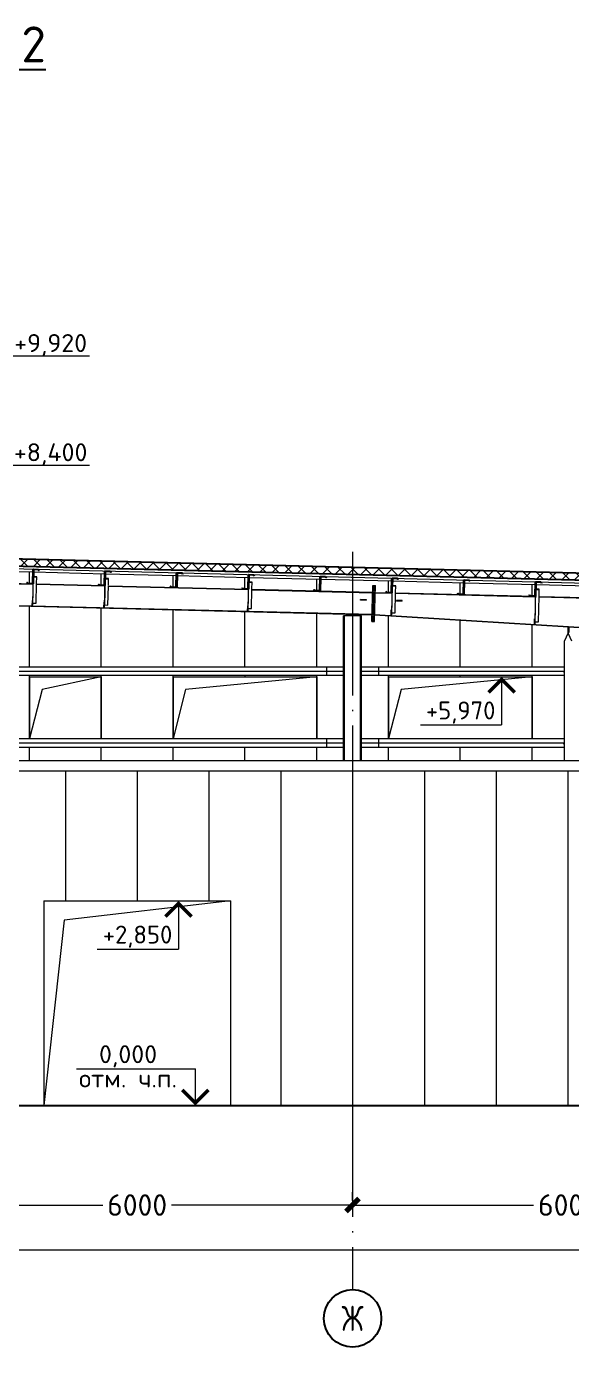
# Model space of a CAD drawing. Extents: x -965262 to 1142518, y -357520 to 71675.
# Drawn here: x -299888 to -292296, y -198866 to -180474 of the extents above; entities that cross this region are included whole.
import ezdxf

# ---------------------------------------------------------------- set-up
doc = ezdxf.new("R2010")
doc.units = 0
doc.header["$LTSCALE"] = 10
doc.linetypes.add('DOTE', pattern=[2.42, 2, -0.2, 0.02, -0.2])
doc.layers.get('0').update_dxf_attribs({"linetype": 'CONTINUOUS', "lineweight": 30})
doc.layers.get('Defpoints').update_dxf_attribs({"linetype": 'CONTINUOUS'})
doc.layers.add('DOTE', color=7, linetype='DOTE', lineweight=9)
doc.styles.add('GOST 2.304', font='isocpeur.ttf', dxfattribs={"width": 0.75, "height": 250})
doc.styles.get("Standard").update_dxf_attribs({"font": 'isocpeur.ttf', "height": 300})
doc.dimstyles.get("Standard").update_dxf_attribs({"dimscale": 100, "dimtxt": 300, "dimasz": 1.8, "dimexe": 1.8, "dimexo": 0.625, "dimgap": 0.9, "dimtad": 0, "dimdec": 0, "dimzin": 0, "dimdsep": 46, "dimtxsty": 'Standard', "dimblk": 'ARCHTICK', "dimcen": 0.9, "dimclrd": 256, "dimclre": 256, "dimclrt": 256, "dimadec": 0, "dimazin": 0, "dimtfac": 1, "dimtdec": 0, "dimtofl": 0, "dimtmove": 0, "dimatfit": 3, "dimfxl": 1, "dimtolj": 1, "dimtzin": 0, "dimlwd": 15, "dimlwe": 15, "dimarcsym": 0})

# ---------------------------------------------------------------- blocks, each defined once
blk = doc.blocks.new('Ось7')
at = {"lineweight": 15}
for p, q in [((1026657, 203922), (1026660, 204054)), ((1026660, 204054), (1026669, 204054)), ((1026669, 204054), (1026666, 203921)), ((1028195, 203883), (1028198, 204015)), ((1028198, 204015), (1028207, 204015)), ((1028207, 204015), (1028204, 203883)), ((1025192, 203806), (1026653, 203769)), ((1025884, 203779), (1026653, 203760)), ((1026657, 203922), (1026643, 203362)), ((1026647, 203308), (1026663, 203917)), ((1026655, 203871), (1026661, 203871)), ((1026666, 203921), (1026657, 203922)), ((1026663, 203917), (1026666, 203917)), ((1026733, 203920), (1026666, 203921)), ((1026666, 203917), (1026733, 203916)), ((1026719, 203353), (1026730, 203767)), ((1026729, 203758), (1028191, 203722)), ((1026730, 203775), (1026733, 203920)), ((1026730, 203767), (1028191, 203731)), ((1028195, 203883), (1028181, 203324)), ((1028185, 203269), (1028201, 203879)), ((1028193, 203832), (1028199, 203832)), ((1028204, 203883), (1028195, 203883)), ((1028201, 203879), (1028204, 203879)), ((1028271, 203881), (1028204, 203883)), ((1028204, 203879), (1028271, 203877)), ((1028257, 203314), (1028268, 203729)), ((1028268, 203737), (1028271, 203881)), ((1028268, 203729), (1031267, 203654)), ((1029729, 203692), (1029736, 203977)), ((1029736, 203977), (1029745, 203977)), ((1029745, 203977), (1029738, 203692)), ((1031271, 203806), (1031257, 203247)), ((1031261, 203193), (1031277, 203802)), ((1031269, 203756), (1031275, 203755)), ((1031271, 203806), (1031274, 203939)), ((1031280, 203806), (1031271, 203806)), ((1031274, 203939), (1031283, 203938)), ((1031277, 203802), (1031280, 203802)), ((1031283, 203938), (1031280, 203806)), ((1031347, 203805), (1031280, 203806)), ((1031280, 203802), (1031347, 203800)), ((1031344, 203660), (1031347, 203805)), ((1032805, 203616), (1032812, 203900)), ((1032812, 203900), (1032821, 203900)), ((1032821, 203900), (1032814, 203615)), ((1033912, 202963), (1033931, 203732)), ((1033931, 203732), (1033959, 203731)), ((1033940, 202962), (1033959, 203731)), ((1033940, 202962), (1033959, 203731)), ((1033959, 203731), (1033987, 203730)), ((1033968, 202961), (1033987, 203730)), ((1034346, 203730), (1034332, 203157)), ((1034346, 203730), (1034350, 203862)), ((1034356, 203729), (1034346, 203730)), ((1034350, 203862), (1034359, 203862)), ((1034359, 203862), (1034356, 203729)), ((1034423, 203728), (1034356, 203729)), ((1034420, 203583), (1034423, 203728)), ((1035881, 203539), (1035888, 203823)), ((1035888, 203823), (1035897, 203823)), ((1035897, 203823), (1035890, 203539)), ((1037422, 203653), (1037426, 203785)), ((1037426, 203785), (1037435, 203785)), ((1037435, 203785), (1037432, 203652)), ((1028267, 203720), (1031266, 203645)), ((1031333, 203237), (1031344, 203652)), ((1031343, 203643), (1033928, 203578)), ((1031344, 203652), (1033928, 203588)), ((1033928, 203578), (1033928, 203588)), ((1033983, 203586), (1034343, 203577)), ((1033983, 203577), (1033983, 203586)), ((1033983, 203577), (1034342, 203568)), ((1034337, 203102), (1034353, 203726)), ((1034345, 203680), (1034351, 203679)), ((1034353, 203726), (1034356, 203725)), ((1034356, 203725), (1034423, 203724)), ((1034409, 203146), (1034420, 203575)), ((1034419, 203566), (1037418, 203491)), ((1034420, 203575), (1037419, 203501)), ((1037422, 203653), (1037405, 202971)), ((1037410, 202912), (1037429, 203649)), ((1037421, 203609), (1037428, 203608)), ((1037432, 203652), (1037422, 203653)), ((1037429, 203649), (1037432, 203649)), ((1037499, 203651), (1037432, 203652)), ((1037432, 203649), (1037499, 203647)), ((1037482, 202951), (1037496, 203499)), ((1037495, 203489), (1040494, 203415)), ((1037496, 203506), (1037499, 203651)), ((1037496, 203499), (1040495, 203424)), ((1026039, 203314), (1033916, 203117)), ((1026039, 203304), (1033916, 203108)), ((1026635, 203299), (1026638, 203414)), ((1026638, 203414), (1026644, 203414)), ((1026641, 203299), (1026643, 203362)), ((1026641, 203308), (1026647, 203308)), ((1026649, 203354), (1026719, 203353)), ((1028173, 203260), (1028176, 203376)), ((1028176, 203376), (1028182, 203376)), ((1028179, 203260), (1028181, 203324)), ((1028179, 203269), (1028185, 203269)), ((1028187, 203316), (1028257, 203314)), ((1031249, 203184), (1031252, 203299)), ((1031252, 203299), (1031258, 203299)), ((1031255, 203183), (1031257, 203247)), ((1031255, 203193), (1031261, 203193)), ((1031263, 203239), (1031333, 203237)), ((1033795, 203428), (1033672, 203431)), ((1033672, 203419), (1033672, 203431)), ((1033795, 203416), (1033672, 203419)), ((1033795, 203416), (1033795, 203428)), ((1034324, 203093), (1034327, 203208)), ((1034327, 203208), (1034333, 203208)), ((1034440, 203399), (1034441, 203412)), ((1034564, 203396), (1034440, 203399)), ((1034564, 203409), (1034441, 203412)), ((1034564, 203396), (1034564, 203409)), ((1033912, 202963), (1033940, 202962)), ((1033916, 203117), (1033916, 203108)), ((1033940, 202962), (1033968, 202961)), ((1033972, 203115), (1033971, 203106)), ((1033971, 203115), (1033972, 203115)), ((1033971, 203106), (1042500, 202578)), ((1033972, 203115), (1042501, 202587)), ((1034328, 203093), (1034331, 203093)), ((1034331, 203093), (1034332, 203157)), ((1034331, 203102), (1034337, 203102)), ((1034338, 203148), (1034409, 203146)), ((1037398, 202903), (1037400, 203018)), ((1037400, 203018), (1037407, 203018)), ((1037401, 202903), (1037404, 202903)), ((1037404, 202903), (1037405, 202971)), ((1037404, 202912), (1037410, 202912)), ((1037411, 202953), (1037482, 202951))]:
    blk.add_line(p, q, dxfattribs=at)
blk = doc.blocks.new('zz')
at = {"lineweight": 15}
for p, q in [((928572, 205002), (930093, 204964)), ((930110, 204964), (931631, 204926)), ((931648, 204926), (933169, 204888)), ((933186, 204887), (934707, 204849)), ((934724, 204849), (936245, 204811)), ((936262, 204811), (937791, 204773)), ((937808, 204772), (939329, 204734)), ((939346, 204734), (940867, 204696)), ((940884, 204696), (942405, 204658)), ((937134, 204025), (936749, 204025)), ((936749, 200924), (936749, 204025)), ((936771, 200924), (936771, 204025)), ((936834, 204025), (936834, 204063)), ((937049, 204025), (937049, 204058)), ((937112, 200924), (937112, 204025)), ((937134, 200924), (937134, 204025)), ((941564, 203775), (941550, 203775)), ((941550, 203775), (941550, 203644)), ((941564, 203667), (941564, 203790)), ((941564, 203790), (941578, 203790)), ((941564, 203775), (941564, 203644)), ((941578, 203790), (941578, 203667)), ((941550, 203644), (941480, 203490)), ((941480, 200924), (941480, 203490)), ((941564, 203644), (941550, 203644)), ((941578, 203667), (941564, 203667)), ((941564, 203644), (941634, 203490)), ((929442, 202933), (936749, 202933)), ((936388, 202933), (936749, 202933)), ((936388, 202751), (936388, 202933)), ((937134, 202933), (937495, 202933)), ((937134, 202933), (941480, 202933)), ((937495, 202933), (937495, 202751)), ((929442, 202841), (936749, 202841)), ((929442, 202754), (936749, 202754)), ((929442, 202751), (936749, 202751)), ((936388, 202841), (936749, 202841)), ((936388, 202754), (936749, 202754)), ((936388, 202751), (936749, 202751)), ((937134, 202841), (937495, 202841)), ((937134, 202841), (941457, 202841)), ((937134, 202754), (937495, 202754)), ((937134, 202754), (941480, 202754)), ((937134, 202751), (937495, 202751)), ((937134, 202751), (941480, 202751)), ((941457, 202841), (941457, 202832)), ((941457, 202841), (941480, 202841)), ((941457, 202832), (941480, 202832)), ((929442, 201395), (936749, 201395)), ((929442, 201303), (936749, 201303)), ((929442, 201215), (936749, 201215)), ((929442, 201213), (936749, 201213)), ((936388, 201395), (936749, 201395)), ((936388, 201213), (936388, 201395)), ((936388, 201303), (936749, 201303)), ((936388, 201215), (936749, 201215)), ((936388, 201213), (936749, 201213)), ((937134, 201395), (937495, 201395)), ((937134, 201395), (941480, 201395)), ((937134, 201303), (937495, 201303)), ((937134, 201303), (941457, 201303)), ((937134, 201215), (937495, 201215)), ((937134, 201215), (941480, 201215)), ((937134, 201213), (937495, 201213)), ((937134, 201213), (941480, 201213)), ((937495, 201395), (937495, 201213)), ((941457, 201303), (941457, 201293)), ((941457, 201303), (941480, 201303)), ((941457, 201293), (941480, 201293))]:
    blk.add_line(p, q, dxfattribs=at)
blk = doc.blocks.new('_ArchTick')
at = {"color": 0, "linetype": 'ByBlock', "lineweight": 0, "const_width": 0.4}
blk.add_lwpolyline([(-0.5, -0.5), (0.5, 0.5)], dxfattribs=at)
blk = doc.blocks.new('*D71')
at = {"lineweight": 15, "transparency": 16777216}
for p, q in [((-301346, -196820), (-301346, -196702)), ((-295346, -196820), (-295346, -196702)), ((-301346, -196882), (-298826, -196882)), ((-295346, -196882), (-297866, -196882))]:
    blk.add_line(p, q, dxfattribs=at)
at = {"layer": 'Defpoints', "color": 0, "lineweight": 15, "transparency": 16777216}
for p in [(-301346, -196882, 1451), (-295346, -196882), (-295346, -196882)]:
    blk.add_point(p, dxfattribs=at)
at = {"lineweight": 15, "transparency": 16777216, "xscale": 180, "yscale": 180, "zscale": 180, "rotation": 180}
blk.add_blockref('_ArchTick', (-301346, -196882), dxfattribs=at)
at = {"lineweight": 15, "transparency": 16777216, "xscale": 180, "yscale": 180, "zscale": 180}
blk.add_blockref('_ArchTick', (-295346, -196882), dxfattribs=at)
at = {"lineweight": 15, "transparency": 16777216, "insert": (-298346, -196882), "char_height": 300, "attachment_point": 5}
blk.add_mtext('\\A1;6000', dxfattribs=at)
blk = doc.blocks.new('*D73')
at = {"lineweight": 15, "transparency": 16777216}
for p, q in [((-295346, -196820), (-295346, -196702)), ((-289346, -196820), (-289346, -196702)), ((-295346, -196882), (-292826, -196882)), ((-289346, -196882), (-291866, -196882))]:
    blk.add_line(p, q, dxfattribs=at)
at = {"layer": 'Defpoints', "color": 0, "lineweight": 15, "transparency": 16777216}
for p in [(-295346, -196882, 1451), (-289346, -196882), (-289346, -196882)]:
    blk.add_point(p, dxfattribs=at)
at = {"lineweight": 15, "transparency": 16777216, "xscale": 180, "yscale": 180, "zscale": 180, "rotation": 180}
blk.add_blockref('_ArchTick', (-295346, -196882), dxfattribs=at)
at = {"lineweight": 15, "transparency": 16777216, "xscale": 180, "yscale": 180, "zscale": 180}
blk.add_blockref('_ArchTick', (-289346, -196882), dxfattribs=at)
at = {"lineweight": 15, "transparency": 16777216, "insert": (-292346, -196882), "char_height": 300, "attachment_point": 5}
blk.add_mtext('\\A1;6000', dxfattribs=at)
blk = doc.blocks.new('*D79')
at = {"lineweight": 15, "transparency": 16777216}
for p, q in [((-301346, -196833), (-301346, -197685)), ((-301346, -197505), (-283431, -197505)), ((-264346, -197505), (-282261, -197505)), ((-264346, -197568), (-264346, -197685))]:
    blk.add_line(p, q, dxfattribs=at)
at = {"layer": 'Defpoints', "color": 0, "lineweight": 15, "transparency": 16777216}
for p in [(-301346, -196770), (-264346, -197505), (-264346, -197505)]:
    blk.add_point(p, dxfattribs=at)
at = {"lineweight": 15, "transparency": 16777216, "xscale": 180, "yscale": 180, "zscale": 180, "rotation": 180}
blk.add_blockref('_ArchTick', (-301346, -197505), dxfattribs=at)
at = {"lineweight": 15, "transparency": 16777216, "xscale": 180, "yscale": 180, "zscale": 180}
blk.add_blockref('_ArchTick', (-264346, -197505), dxfattribs=at)
at = {"lineweight": 15, "transparency": 16777216, "insert": (-282846, -197505), "char_height": 300, "attachment_point": 5}
blk.add_mtext('\\A1;37000', dxfattribs=at)

msp = doc.modelspace()

# ---------------------------------------------------------------- hatches: boundary and pattern name
at = {"lineweight": 15}
h = msp.add_hatch(dxfattribs=at)
h.set_pattern_fill('ANSI37', color=30, scale=40)
h.set_pattern_definition([(45, (-342126.71, -358566.05), (-89.80256, 89.80256), []), (135, (-342126.71, -358566.05), (-89.80256, -89.80256), [])])
h.paths.add_polyline_path([(-301042.5, -187859.2), (-301045, -187959.2), (-264760, -188864.8), (-264757.5, -188764.8)])

# ---------------------------------------------------------------- linework, layer by layer
at = {"lineweight": 15, "ltscale": 0.3}
for p, q in [((-299012, -185065.2, -3259.8), (-300144.4, -185065.2, -3259.8)), ((-299012, -186585.2, -3259.8), (-300144.4, -186585.2, -3259.8)), ((-294402.3, -190197.6, -4711.1), (-293269.9, -190197.6, -4711.1)), ((-298902.3, -193317.6, -4711.1), (-297769.9, -193317.6, -4711.1)), ((-299190.6, -194985.2, -4711.1), (-297535.7, -194985.2, -4711.1))]:
    msp.add_line(p, q, dxfattribs=at)
at = {"color": 30}
for p, q in [((-301045, -187959.2, -4711.1), (-264760, -188864.8, -4711.1)), ((-301042.5, -187859.2, -4711.1), (-264757.5, -188764.8, -4711.1))]:
    msp.add_line(p, q, dxfattribs=at)
at = {"color": 30, "lineweight": 15}
for p, q in [((-301046, -187999.2, -4711.1), (-264761, -188904.8, -4711.1)), ((-299846, -189528.3, -4711.1), (-299846, -190389.1, -4711.1)), ((-298846, -189528.3, -4711.1), (-299670.7, -189705.1, -4711.1)), ((-298846, -189528.3, -4711.1), (-298846, -190389.1, -4711.1)), ((-297846, -189528.3, -4711.1), (-297846, -190389.1, -4711.1)), ((-295846, -189528.3, -4711.1), (-297670.7, -189705.1, -4711.1)), ((-295846, -189528.3, -4711.1), (-295846, -190389.1, -4711.1)), ((-294846, -189528.3, -4711.1), (-294846, -190389.1, -4711.1)), ((-292846, -189528.3, -4711.1), (-294670.7, -189705.1, -4711.1)), ((-292846, -189528.3, -4711.1), (-292846, -190389.1, -4711.1)), ((-299670.7, -189705.1, -4711.1), (-299846, -190389.1, -4711.1)), ((-297670.7, -189705.1, -4711.1), (-297846, -190389.1, -4711.1)), ((-294670.7, -189705.1, -4711.1), (-294846, -190389.1, -4711.1)), ((-297046, -192648.3, -4711.1), (-299364, -192915.3, -4711.1)), ((-299364, -192915.3, -4711.1), (-299646, -195498.3, -4711.1))]:
    msp.add_line(p, q, dxfattribs=at)
at = {"color": 30, "lineweight": 5}
for p, q in [((-299846, -188232.2, -4711.1), (-299846, -188067.9, -4711.1)), ((-298846, -188252.1, -4711.1), (-298846, -188092.7, -4711.1)), ((-297846, -188277.1, -4711.1), (-297846, -188117.6, -4711.1)), ((-296846, -188302, -4711.1), (-296846, -188142.5, -4711.1)), ((-295846, -188327, -4711.1), (-295846, -188167.4, -4711.1)), ((-294846, -188351.9, -4711.1), (-294846, -188192.3, -4711.1)), ((-293846, -188376.9, -4711.1), (-293846, -188217.1, -4711.1)), ((-292846, -188401.8, -4711.1), (-292846, -188242, -4711.1)), ((-299846, -189389.1, -4711.1), (-299846, -188544.3, -4711.1)), ((-298846, -189389.1, -4711.1), (-298846, -188569.3, -4711.1)), ((-297846, -189389.1, -4711.1), (-297846, -188594.2, -4711.1)), ((-296846, -189389.1, -4711.1), (-296846, -188619.2, -4711.1)), ((-295846, -189389.1, -4711.1), (-295846, -188644.1, -4711.1)), ((-294846, -189389.1, -4711.1), (-294846, -188676.7, -4711.1)), ((-293846, -189389.1, -4711.1), (-293846, -188738.6, -4711.1)), ((-292846, -189389.1, -4711.1), (-292846, -188800.5, -4711.1)), ((-299846, -190389.1, -4711.1), (-299846, -189507.5, -4711.1)), ((-298846, -190389.1, -4711.1), (-298846, -189507.5, -4711.1)), ((-297846, -190389.1, -4711.1), (-297846, -189507.5, -4711.1)), ((-296846, -189507.5, -4711.1), (-296846, -189528.3, -4711.1)), ((-295846, -190389.1, -4711.1), (-295846, -189507.5, -4711.1)), ((-294846, -190389.1, -4711.1), (-294846, -189507.5, -4711.1)), ((-293846, -189528.3, -4711.1), (-293846, -189507.5, -4711.1)), ((-292846, -190389.1, -4711.1), (-292846, -189507.5, -4711.1)), ((-299846, -190695.3, -4711.1), (-299846, -190507.5, -4711.1)), ((-298846, -190695.3, -4711.1), (-298846, -190507.5, -4711.1)), ((-297846, -190695.3, -4711.1), (-297846, -190507.5, -4711.1)), ((-296846, -190695.3, -4711.1), (-296846, -190507.5, -4711.1)), ((-295846, -190695.3, -4711.1), (-295846, -190507.5, -4711.1)), ((-294846, -190695.3, -4711.1), (-294846, -190507.5, -4711.1)), ((-293846, -190695.3, -4711.1), (-293846, -190507.5, -4711.1)), ((-292846, -190695.3, -4711.1), (-292846, -190507.5, -4711.1)), ((-299346, -190835.3, -4711.1), (-299346, -192648.3, -4711.1)), ((-298346, -190835.3, -4711.1), (-298346, -192648.3, -4711.1)), ((-297346, -190835.3, -4711.1), (-297346, -192648.3, -4711.1)), ((-296346, -190835.3, -4711.1), (-296346, -195498.3, -4711.1)), ((-295346, -190835.3, -4711.1), (-295346, -195498.3, -4711.1)), ((-294346, -190835.3, -4711.1), (-294346, -195498.3, -4711.1)), ((-293346, -190835.3, -4711.1), (-293346, -195498.3, -4711.1)), ((-292346, -190835.3, -4711.1), (-292346, -195498.3, -4711.1))]:
    msp.add_line(p, q, dxfattribs=at)
for p, q in [((-299801.3, -188228.3, -4711.1), (-299796.4, -188030.4, -4711.1)), ((-299796.4, -188030.4, -4711.1), (-299720.3, -188032.3, -4711.1)), ((-299791.5, -188035.6, -4711.1), (-299796.4, -188233.5, -4711.1)), ((-299722.8, -188037.3, -4711.1), (-299791.5, -188035.6, -4711.1)), ((-299713.2, -188049.3, -4711.1), (-299722.8, -188037.3, -4711.1)), ((-299720.3, -188032.3, -4711.1), (-299709.2, -188046.2, -4711.1)), ((-299709.2, -188046.2, -4711.1), (-299713.2, -188049.3, -4711.1)), ((-298801.6, -188253.2, -4711.1), (-298796.7, -188055.3, -4711.1)), ((-298796.7, -188055.3, -4711.1), (-298720.6, -188057.2, -4711.1)), ((-298791.8, -188060.5, -4711.1), (-298796.7, -188258.4, -4711.1)), ((-298723.1, -188062.2, -4711.1), (-298791.8, -188060.5, -4711.1)), ((-298713.5, -188074.3, -4711.1), (-298723.1, -188062.2, -4711.1)), ((-298720.6, -188057.2, -4711.1), (-298709.5, -188071.1, -4711.1)), ((-298709.5, -188071.1, -4711.1), (-298713.5, -188074.3, -4711.1)), ((-297802, -188278.2, -4711.1), (-297797, -188080.3, -4711.1)), ((-297797, -188080.3, -4711.1), (-297720.9, -188082.2, -4711.1)), ((-297792.1, -188085.5, -4711.1), (-297797, -188283.4, -4711.1)), ((-297723.4, -188087.2, -4711.1), (-297792.1, -188085.5, -4711.1)), ((-297713.8, -188099.2, -4711.1), (-297723.4, -188087.2, -4711.1)), ((-297720.9, -188082.2, -4711.1), (-297709.8, -188096.1, -4711.1)), ((-297709.8, -188096.1, -4711.1), (-297713.8, -188099.2, -4711.1)), ((-296802.3, -188303.1, -4711.1), (-296797.3, -188105.2, -4711.1)), ((-296797.3, -188105.2, -4711.1), (-296721.2, -188107.1, -4711.1)), ((-296792.4, -188110.4, -4711.1), (-296797.3, -188308.3, -4711.1)), ((-296723.7, -188112.1, -4711.1), (-296792.4, -188110.4, -4711.1)), ((-296714.1, -188124.2, -4711.1), (-296723.7, -188112.1, -4711.1)), ((-296721.2, -188107.1, -4711.1), (-296710.2, -188121, -4711.1)), ((-296710.2, -188121, -4711.1), (-296714.1, -188124.2, -4711.1)), ((-295802.6, -188328.1, -4711.1), (-295797.6, -188130.2, -4711.1)), ((-295797.6, -188130.2, -4711.1), (-295721.5, -188132.1, -4711.1)), ((-295792.7, -188135.4, -4711.1), (-295797.6, -188333.3, -4711.1)), ((-295724, -188137.1, -4711.1), (-295792.7, -188135.4, -4711.1)), ((-295714.4, -188149.1, -4711.1), (-295724, -188137.1, -4711.1)), ((-295721.5, -188132.1, -4711.1), (-295710.5, -188146, -4711.1)), ((-295710.5, -188146, -4711.1), (-295714.4, -188149.1, -4711.1)), ((-299883.6, -188217.7, -4711.1), (-299879.6, -188214.5, -4711.1)), ((-299872.5, -188231.6, -4711.1), (-299883.6, -188217.7, -4711.1)), ((-299879.6, -188214.5, -4711.1), (-299870, -188226.5, -4711.1)), ((-299796.4, -188233.5, -4711.1), (-299872.5, -188231.6, -4711.1)), ((-299870, -188226.5, -4711.1), (-299801.3, -188228.3, -4711.1)), ((-298883.9, -188242.6, -4711.1), (-298879.9, -188239.5, -4711.1)), ((-298872.8, -188256.5, -4711.1), (-298883.9, -188242.6, -4711.1)), ((-298879.9, -188239.5, -4711.1), (-298870.3, -188251.5, -4711.1)), ((-298796.7, -188258.4, -4711.1), (-298872.8, -188256.5, -4711.1)), ((-298870.3, -188251.5, -4711.1), (-298801.6, -188253.2, -4711.1)), ((-297884.2, -188267.6, -4711.1), (-297880.2, -188264.4, -4711.1)), ((-297873.1, -188281.5, -4711.1), (-297884.2, -188267.6, -4711.1)), ((-297880.2, -188264.4, -4711.1), (-297870.6, -188276.4, -4711.1)), ((-297797, -188283.4, -4711.1), (-297873.1, -188281.5, -4711.1)), ((-297870.6, -188276.4, -4711.1), (-297802, -188278.2, -4711.1)), ((-296884.5, -188292.5, -4711.1), (-296880.5, -188289.4, -4711.1)), ((-296873.4, -188306.4, -4711.1), (-296884.5, -188292.5, -4711.1)), ((-296880.5, -188289.4, -4711.1), (-296870.9, -188301.4, -4711.1)), ((-296797.3, -188308.3, -4711.1), (-296873.4, -188306.4, -4711.1)), ((-296870.9, -188301.4, -4711.1), (-296802.3, -188303.1, -4711.1)), ((-295884.8, -188317.5, -4711.1), (-295880.8, -188314.3, -4711.1)), ((-295873.7, -188331.4, -4711.1), (-295884.8, -188317.5, -4711.1)), ((-295880.8, -188314.3, -4711.1), (-295871.3, -188326.3, -4711.1)), ((-295797.6, -188333.3, -4711.1), (-295873.7, -188331.4, -4711.1)), ((-295871.3, -188326.3, -4711.1), (-295802.6, -188328.1, -4711.1)), ((-294802.9, -188353, -4711.1), (-294798, -188155.1, -4711.1)), ((-294798, -188155.1, -4711.1), (-294721.9, -188157, -4711.1)), ((-294793, -188160.3, -4711.1), (-294797.9, -188358.2, -4711.1)), ((-294724.3, -188162, -4711.1), (-294793, -188160.3, -4711.1)), ((-294714.7, -188174.1, -4711.1), (-294724.3, -188162, -4711.1)), ((-294721.9, -188157, -4711.1), (-294710.8, -188170.9, -4711.1)), ((-294710.8, -188170.9, -4711.1), (-294714.7, -188174.1, -4711.1)), ((-293803.2, -188378, -4711.1), (-293798.3, -188180.1, -4711.1)), ((-293798.3, -188180.1, -4711.1), (-293722.2, -188182, -4711.1)), ((-293793.3, -188185.3, -4711.1), (-293798.3, -188383.2, -4711.1)), ((-293724.7, -188187, -4711.1), (-293793.3, -188185.3, -4711.1)), ((-293715.1, -188199, -4711.1), (-293724.7, -188187, -4711.1)), ((-293722.2, -188182, -4711.1), (-293711.1, -188195.9, -4711.1)), ((-293711.1, -188195.9, -4711.1), (-293715.1, -188199, -4711.1)), ((-292803.5, -188402.9, -4711.1), (-292798.6, -188205, -4711.1)), ((-292798.6, -188205, -4711.1), (-292722.5, -188206.9, -4711.1)), ((-292793.6, -188210.2, -4711.1), (-292798.6, -188408.1, -4711.1)), ((-292725, -188211.9, -4711.1), (-292793.6, -188210.2, -4711.1)), ((-292715.4, -188224, -4711.1), (-292725, -188211.9, -4711.1)), ((-292722.5, -188206.9, -4711.1), (-292711.4, -188220.8, -4711.1)), ((-292711.4, -188220.8, -4711.1), (-292715.4, -188224, -4711.1)), ((-294885.1, -188342.4, -4711.1), (-294881.2, -188339.3, -4711.1)), ((-294874.1, -188356.3, -4711.1), (-294885.1, -188342.4, -4711.1)), ((-294881.2, -188339.3, -4711.1), (-294871.6, -188351.3, -4711.1)), ((-294797.9, -188358.2, -4711.1), (-294874.1, -188356.3, -4711.1)), ((-294871.6, -188351.3, -4711.1), (-294802.9, -188353, -4711.1)), ((-293885.4, -188367.4, -4711.1), (-293881.5, -188364.2, -4711.1)), ((-293874.4, -188381.3, -4711.1), (-293885.4, -188367.4, -4711.1)), ((-293881.5, -188364.2, -4711.1), (-293871.9, -188376.2, -4711.1)), ((-293798.3, -188383.2, -4711.1), (-293874.4, -188381.3, -4711.1)), ((-293871.9, -188376.2, -4711.1), (-293803.2, -188378, -4711.1)), ((-292885.8, -188392.3, -4711.1), (-292881.8, -188389.2, -4711.1)), ((-292874.7, -188406.2, -4711.1), (-292885.8, -188392.3, -4711.1)), ((-292881.8, -188389.2, -4711.1), (-292872.2, -188401.2, -4711.1)), ((-292798.6, -188408.1, -4711.1), (-292874.7, -188406.2, -4711.1)), ((-292872.2, -188401.2, -4711.1), (-292803.5, -188402.9, -4711.1))]:
    msp.add_line(p, q)
at = {"color": 30, "lineweight": 15, "extrusion": (1.83697e-16, 0, -1)}
for p, q in [((-299846, -189528.3, -4711.1), (-298846, -189528.3, -4711.1)), ((-297846, -189528.3, -4711.1), (-295846, -189528.3, -4711.1)), ((-294846, -189528.3, -4711.1), (-292846, -189528.3, -4711.1)), ((-300221, -190695.3, -4711.1), (-289471, -190695.3, -4711.1)), ((-300221, -190835.3, -4711.1), (-289471, -190835.3, -4711.1)), ((-299646, -192648.3, -4711.1), (-297046, -192648.3, -4711.1))]:
    msp.add_line(p, q, dxfattribs=at)
at = {"lineweight": 15}
for p, q in [((-293269.9, -189528.3, -4711.1), (-293269.9, -190197.6, -4711.1)), ((-297769.9, -192648.3, -4711.1), (-297769.9, -193317.6, -4711.1)), ((-297535.7, -195498.3, -4711.1), (-297535.7, -194985.2, -4711.1))]:
    msp.add_line(p, q, dxfattribs=at)
at = {"color": 30, "lineweight": 15, "ltscale": 100}
for p, q in [((-299646, -192648.3, -4711.1), (-299646, -195498.3, -4711.1)), ((-297046, -192648.3, -4711.1), (-297046, -195498.3, -4711.1))]:
    msp.add_line(p, q, dxfattribs=at)
at = {"extrusion": (1.83697e-16, 0, -1)}
msp.add_line((-336756, -195498.3, -4711.1), (-264911, -195498.3, -4711.1), dxfattribs=at)
at = {"lineweight": 15, "const_width": 50, "elevation": -4711.1}
for points in [[(-293452.2, -189745.9), (-293269.9, -189563.6), (-293087.6, -189745.9)], [(-297952.2, -192865.9), (-297769.9, -192683.6), (-297587.6, -192865.9)], [(-297718, -195280.6), (-297535.7, -195462.9), (-297353.4, -195280.6)]]:
    msp.add_lwpolyline(points, dxfattribs=at)
at = {"layer": 'DOTE', "ltscale": 100}
for p, q in [((-295346, -187786.4, -4711.1), (-295346, -198059.6, -4711.1)), ((-295346, -198859.6, -4711.1), (-295346, -198866.2, -4711.1))]:
    msp.add_line(p, q, dxfattribs=at)
at = {"layer": 'DOTE', "linetype": 'Continuous', "lineweight": 30}
msp.add_circle((-295346, -198459.6, -4711.1), 400, dxfattribs=at)

# ---------------------------------------------------------------- block references
at = {"color": 6, "xscale": 0.65, "yscale": 0.65, "zscale": 0.65}
for name, p in [('Ось7', (-967120.7, -320683.5, -4711.1)), ('zz', (-904358.1, -321295.8, -4711.1))]:
    msp.add_blockref(name, p, dxfattribs=at)

# ---------------------------------------------------------------- texts
at = {"style": 'GOST 2.304'}
for s, p in [('+5,970', (-294324.5, -190121.7, -4711.1)), ('+2,850', (-298824.5, -193241.7, -4711.1))]:
    msp.add_text(s, height=250, dxfattribs=at).set_placement(p)
at = {"attachment_point": 5, "style": 'GOST 2.304'}
for s, insert, char_height, width in [('{\\W1;\\L2-2}', (-300128.2, -180724.3, -1451.3), 500, 28355.189), ('{\\W1.05;+9,920}', (-299550.8, -184911.3, -3259.8), 250, 1000), ('{\\W1.05;+8,400}', (-299550.8, -186431.3, -3259.8), 250, 1000), ('{\\W1.05;0,000}', (-298472.8, -194811.3, -4711.1), 250, 1000), ('{\\W1.05;отм. ч.п.}', (-298472.8, -195119.1, -4711.1), 250, 1762.533)]:
    msp.add_mtext(s, dxfattribs=dict(at, insert=insert, char_height=char_height, width=width))
at = {"layer": 'DOTE', "linetype": 'Continuous', "lineweight": 30, "ltscale": 100, "insert": (-295346, -198459.6, -4711.1), "char_height": 350, "width": 800, "attachment_point": 5, "style": 'GOST 2.304'}
msp.add_mtext('Ж', dxfattribs=at)

# ---------------------------------------------------------------- dimensions: what is measured, and where the dimension line sits
at = {"lineweight": 15}
for base, p1, p2, picture, middle in [((-295346, -196882.3, -4711.1), (-301346, -196882.3, -3259.8), (-295346, -196882.3, -4711.1), '*D71', (-298346, -196882.3, -4711.1)), ((-264346, -197505.1, -3259.8), (-301346, -196770.1, -3259.8), (-264346, -197505.1, -3259.8), '*D79', (-282846, -197505.1, -3259.8)), ((-289346, -196882.3, -4711.1), (-295346, -196882.3, -3259.8), (-289346, -196882.3, -4711.1), '*D73', (-292346, -196882.3, -4711.1))]:
    dim = msp.add_linear_dim(base=base, p1=p1, p2=p2, dimstyle='Standard', dxfattribs=at)
    dim.commit()
    dim.dimension.update_dxf_attribs({"geometry": picture, "text_midpoint": middle})

doc.saveas('drawing.dxf')
